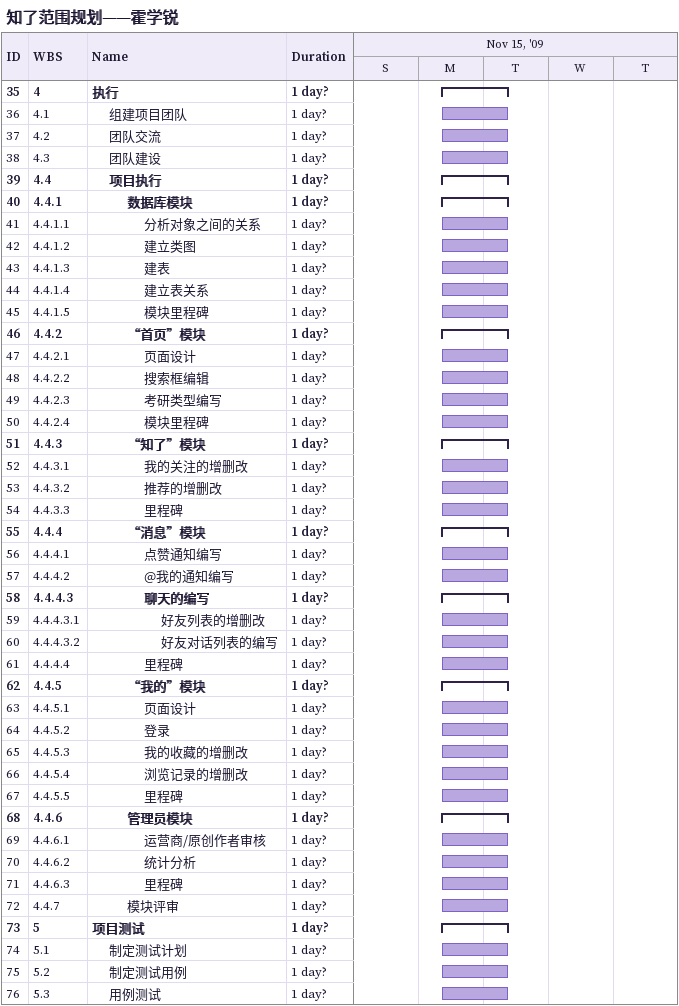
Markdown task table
知了范围规划——霍学锐

| ID | WBS | Task | Duration | Start | Finish |
|---|---|---|---|---|---|
| 35 | 4 | **执行** | 1d? | 2009-11-16 | 2009-11-17 |
| 36 | 4.1 | 组建项目团队 | 1d? | 2009-11-16 | 2009-11-17 |
| 37 | 4.2 | 团队交流 | 1d? | 2009-11-16 | 2009-11-17 |
| 38 | 4.3 | 团队建设 | 1d? | 2009-11-16 | 2009-11-17 |
| 39 | 4.4 | **项目执行** | 1d? | 2009-11-16 | 2009-11-17 |
| 40 | 4.4.1 | **数据库模块** | 1d? | 2009-11-16 | 2009-11-17 |
| 41 | 4.4.1.1 | 分析对象之间的关系 | 1d? | 2009-11-16 | 2009-11-17 |
| 42 | 4.4.1.2 | 建立类图 | 1d? | 2009-11-16 | 2009-11-17 |
| 43 | 4.4.1.3 | 建表 | 1d? | 2009-11-16 | 2009-11-17 |
| 44 | 4.4.1.4 | 建立表关系 | 1d? | 2009-11-16 | 2009-11-17 |
| 45 | 4.4.1.5 | 模块里程碑 | 1d? | 2009-11-16 | 2009-11-17 |
| 46 | 4.4.2 | **“首页”模块** | 1d? | 2009-11-16 | 2009-11-17 |
| 47 | 4.4.2.1 | 页面设计 | 1d? | 2009-11-16 | 2009-11-17 |
| 48 | 4.4.2.2 | 搜索框编辑 | 1d? | 2009-11-16 | 2009-11-17 |
| 49 | 4.4.2.3 | 考研类型编写 | 1d? | 2009-11-16 | 2009-11-17 |
| 50 | 4.4.2.4 | 模块里程碑 | 1d? | 2009-11-16 | 2009-11-17 |
| 51 | 4.4.3 | **“知了”模块** | 1d? | 2009-11-16 | 2009-11-17 |
| 52 | 4.4.3.1 | 我的关注的增删改 | 1d? | 2009-11-16 | 2009-11-17 |
| 53 | 4.4.3.2 | 推荐的增删改 | 1d? | 2009-11-16 | 2009-11-17 |
| 54 | 4.4.3.3 | 里程碑 | 1d? | 2009-11-16 | 2009-11-17 |
| 55 | 4.4.4 | **“消息”模块** | 1d? | 2009-11-16 | 2009-11-17 |
| 56 | 4.4.4.1 | 点赞通知编写 | 1d? | 2009-11-16 | 2009-11-17 |
| 57 | 4.4.4.2 | @我的通知编写 | 1d? | 2009-11-16 | 2009-11-17 |
| 58 | 4.4.4.3 | **聊天的编写** | 1d? | 2009-11-16 | 2009-11-17 |
| 59 | 4.4.4.3.1 | 好友列表的增删改 | 1d? | 2009-11-16 | 2009-11-17 |
| 60 | 4.4.4.3.2 | 好友对话列表的编写 | 1d? | 2009-11-16 | 2009-11-17 |
| 61 | 4.4.4.4 | 里程碑 | 1d? | 2009-11-16 | 2009-11-17 |
| 62 | 4.4.5 | **“我的”模块** | 1d? | 2009-11-16 | 2009-11-17 |
| 63 | 4.4.5.1 | 页面设计 | 1d? | 2009-11-16 | 2009-11-17 |
| 64 | 4.4.5.2 | 登录 | 1d? | 2009-11-16 | 2009-11-17 |
| 65 | 4.4.5.3 | 我的收藏的增删改 | 1d? | 2009-11-16 | 2009-11-17 |
| 66 | 4.4.5.4 | 浏览记录的增删改 | 1d? | 2009-11-16 | 2009-11-17 |
| 67 | 4.4.5.5 | 里程碑 | 1d? | 2009-11-16 | 2009-11-17 |
| 68 | 4.4.6 | **管理员模块** | 1d? | 2009-11-16 | 2009-11-17 |
| 69 | 4.4.6.1 | 运营商/原创作者审核 | 1d? | 2009-11-16 | 2009-11-17 |
| 70 | 4.4.6.2 | 统计分析 | 1d? | 2009-11-16 | 2009-11-17 |
| 71 | 4.4.6.3 | 里程碑 | 1d? | 2009-11-16 | 2009-11-17 |
| 72 | 4.4.7 | 模块评审 | 1d? | 2009-11-16 | 2009-11-17 |
| 73 | 5 | **项目测试** | 1d? | 2009-11-16 | 2009-11-17 |
| 74 | 5.1 | 制定测试计划 | 1d? | 2009-11-16 | 2009-11-17 |
| 75 | 5.2 | 制定测试用例 | 1d? | 2009-11-16 | 2009-11-17 |
| 76 | 5.3 | 用例测试 | 1d? | 2009-11-16 | 2009-11-17 |
